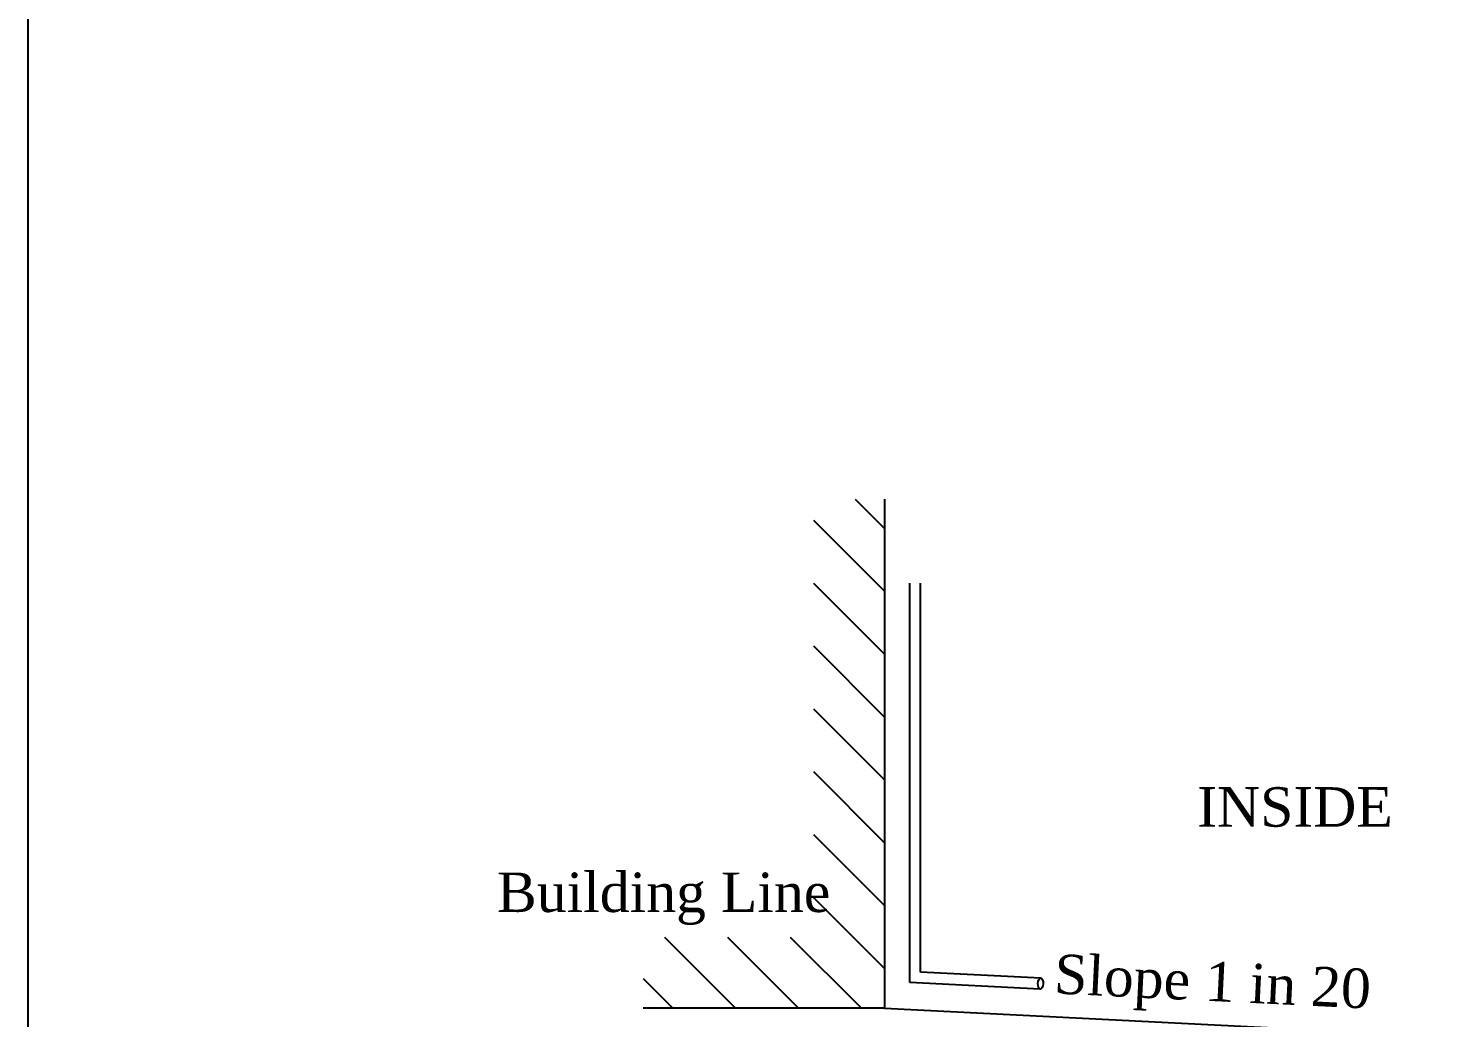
# Model space of a CAD drawing. Header units: metres. Extents: x 31037 to 31490, y -4422 to -3483.
# Drawn here: x 31232.08 to 31249.72, y -4178.25 to -4165.86 of the extents above; entities that cross this region are included whole.
import ezdxf

# ---------------------------------------------------------------- set-up
doc = ezdxf.new("R2010")
doc.units = ezdxf.units.M
doc.header["$LTSCALE"] = 30
doc.header["$MEASUREMENT"] = 0
doc.layers.get('0').update_dxf_attribs({"color": 30, "lineweight": 40})
doc.layers.add('DIM', color=5, linetype='Continuous', lineweight=25)
doc.styles.get("Standard").update_dxf_attribs({"font": 'times.ttf', "height": 0.05})
pattern_1 = [(135, (28261.7647, -2349.9442), (-0.3933626, -0.3933626), [])]

msp = doc.modelspace()

# ---------------------------------------------------------------- hatches: boundary and pattern name
at = {"lineweight": 25, "ltscale": 7}
h = msp.add_hatch(dxfattribs=at)
h.set_pattern_fill('ANSI31', color=0, scale=4.45039, angle=450, style=0)
h.set_pattern_definition(pattern_1)
h.paths.add_polyline_path([(31242.79167, -4171.7558), (31241.9016, -4171.7558), (31241.9016, -4177.23857), (31239.77026, -4177.23857), (31239.77026, -4178.12864), (31242.79167, -4178.12864)])
h = msp.add_hatch(dxfattribs=at)
h.set_pattern_fill('ANSI31', color=0, scale=4.45039, angle=450, style=0)
h.set_pattern_definition(pattern_1)
h.paths.add_polyline_path([(31242.79167, -4171.7558), (31241.9016, -4171.7558), (31241.9016, -4177.23857), (31239.77026, -4177.23857), (31239.77026, -4178.12864), (31242.79167, -4178.12864)])
h = msp.add_hatch(dxfattribs=at)
h.set_pattern_fill('ANSI31', color=0, scale=4.45039, angle=450, style=0)
h.set_pattern_definition(pattern_1)
h.paths.add_polyline_path([(31242.79167, -4171.7558), (31241.9016, -4171.7558), (31241.9016, -4177.23857), (31239.77026, -4177.23857), (31239.77026, -4178.12864), (31242.79167, -4178.12864)])
h = msp.add_hatch(dxfattribs=at)
h.set_pattern_fill('ANSI31', color=0, scale=4.45039, angle=450, style=0)
h.set_pattern_definition(pattern_1)
h.paths.add_polyline_path([(31242.79167, -4171.7558), (31241.9016, -4171.7558), (31241.9016, -4177.23857), (31239.77026, -4177.23857), (31239.77026, -4178.12864), (31242.79167, -4178.12864)])

# ---------------------------------------------------------------- linework, layer by layer
at = {"color": 0, "lineweight": 25, "ltscale": 7}
for p, q in [((31242.79167, -4171.7558), (31242.79167, -4178.12864)), ((31242.79167, -4171.7558), (31242.79167, -4178.12864)), ((31242.79167, -4171.7558), (31242.79167, -4178.12864)), ((31242.79167, -4171.7558), (31242.79167, -4178.12864)), ((31242.79167, -4178.12864), (31239.77026, -4178.12864)), ((31242.79167, -4178.12864), (31239.77026, -4178.12864)), ((31242.79167, -4178.12864), (31239.77026, -4178.12864)), ((31242.79167, -4178.12864), (31239.77026, -4178.12864)), ((31242.79167, -4178.12864), (31248.15609, -4178.39686)), ((31242.79167, -4178.12864), (31248.15609, -4178.39686)), ((31242.79167, -4178.12864), (31248.15609, -4178.39686)), ((31242.79167, -4178.12864), (31248.15609, -4178.39686))]:
    msp.add_line(p, q, dxfattribs=at)
at = {"color": 0, "lineweight": 25}
for p, q in [((31243.1055, -4177.78088), (31243.1055, -4172.80958)), ((31243.1055, -4177.80746), (31243.1055, -4172.80958)), ((31243.1055, -4177.78088), (31243.1055, -4172.80958)), ((31243.1055, -4177.80746), (31243.1055, -4172.80958)), ((31243.1055, -4177.78088), (31243.1055, -4172.80958)), ((31243.1055, -4177.80746), (31243.1055, -4172.80958)), ((31243.1055, -4177.78088), (31243.1055, -4172.80958)), ((31243.1055, -4177.80746), (31243.1055, -4172.80958)), ((31243.24193, -4177.67785), (31243.24193, -4172.80958)), ((31243.24193, -4177.67785), (31243.24193, -4172.80958)), ((31243.24193, -4177.67785), (31243.24193, -4172.80958)), ((31243.24193, -4177.67785), (31243.24193, -4172.80958)), ((31244.74588, -4177.75305), (31243.24193, -4177.67785)), ((31244.74588, -4177.75305), (31243.24193, -4177.67785)), ((31244.74588, -4177.75305), (31243.24193, -4177.67785)), ((31244.74588, -4177.75305), (31243.24193, -4177.67785)), ((31244.7392, -4177.88915), (31243.1055, -4177.80746)), ((31244.7392, -4177.88915), (31243.1055, -4177.80746)), ((31244.7392, -4177.88915), (31243.1055, -4177.80746)), ((31244.7392, -4177.88915), (31243.1055, -4177.80746))]:
    msp.add_line(p, q, dxfattribs=at)
msp.add_ellipse((31244.7426, -4177.8211), major_axis=(-0.0034, -0.06805), ratio=0.48029859, dxfattribs=at)
msp.add_ellipse((31244.7426, -4177.8211), major_axis=(-0.0034, -0.06805), ratio=0.48029859, dxfattribs=at)
msp.add_ellipse((31244.7426, -4177.8211), major_axis=(-0.0034, -0.06805), ratio=0.48029859, dxfattribs=at)
msp.add_ellipse((31244.7426, -4177.8211), major_axis=(-0.0034, -0.06805), ratio=0.48029859, dxfattribs=at)
at = {"layer": 'DIM', "color": 0, "lineweight": 25}
msp.add_lwpolyline([(31232.08042, -4148.87448), (31336.3646, -4148.87448), (31336.3646, -4230.29321), (31232.08042, -4230.29321)], close=True, dxfattribs=at)

# ---------------------------------------------------------------- texts
at = {"color": 0, "lineweight": 25, "ltscale": 7}
for s, height, p in [('INSIDE', 0.494488, (31246.701, -4175.85646)), ('INSIDE', 0.494488, (31246.701, -4175.85646)), ('INSIDE', 0.494488, (31246.701, -4175.85646)), ('INSIDE', 0.494488, (31246.701, -4175.85646)), ('Building Line', 0.4944878, (31237.94306, -4176.92441)), ('Building Line', 0.4944878, (31237.94306, -4176.92441)), ('Building Line', 0.4944878, (31237.94306, -4176.92441)), ('Building Line', 0.4944878, (31237.94306, -4176.92441))]:
    msp.add_text(s, height=height, dxfattribs=at).set_placement(p)
msp.add_text('Slope 1 in 20', height=0.4944878, rotation=357.226497, dxfattribs=at).set_placement((31244.90392, -4177.94242))
msp.add_text('Slope 1 in 20', height=0.4944878, rotation=357.226497, dxfattribs=at).set_placement((31244.90392, -4177.94242))
msp.add_text('Slope 1 in 20', height=0.4944878, rotation=357.226497, dxfattribs=at).set_placement((31244.90392, -4177.94242))
msp.add_text('Slope 1 in 20', height=0.4944878, rotation=357.226497, dxfattribs=at).set_placement((31244.90392, -4177.94242))

doc.saveas('drawing.dxf')
